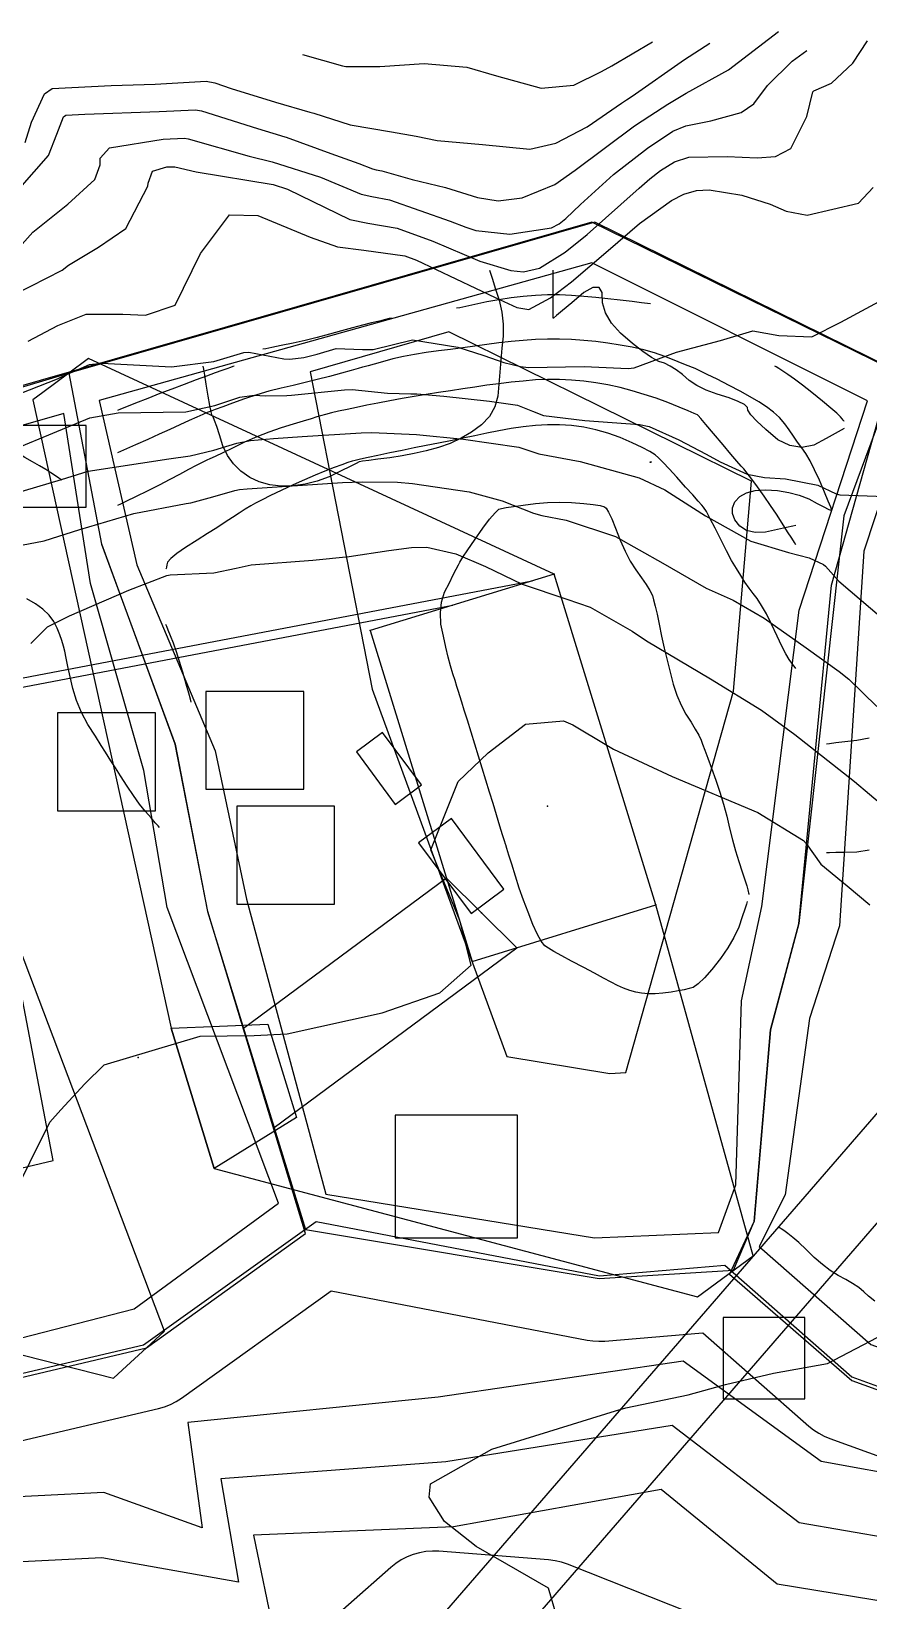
# Model space of a CAD drawing. Header units: feet. Extents: x 1318179 to 1318934, y 422542 to 423299.
# Drawn here: x 1318560.7 to 1318663.4, y 423104.4 to 423296.8 of the extents above; entities that cross this region are included whole.
import ezdxf

# ---------------------------------------------------------------- set-up
doc = ezdxf.new("R2010")
doc.units = ezdxf.units.FT
for name, color, linetype in [('A-BLDG-OTLN', 3, 'CONTINUOUS'), ('C-DRNG-AREA', 150, 'CONTINUOUS'), ('C-LOD', 30, 'CONTINUOUS'), ('C-PROP', 6, 'CONTINUOUS'), ('C-PVMT', 8, 'CONTINUOUS'), ('C-SWM', 92, 'CONTINUOUS'), ('C-TOPO-MAJR', 32, 'CONTINUOUS'), ('C-TOPO-SPOT', 7, 'CONTINUOUS'), ('C-UTIL', 4, 'CONTINUOUS'), ('L-PLNT-TREE', 90, 'CONTINUOUS'), ('V-PROP-LINE', 7, 'CONTINUOUS')]:
    doc.layers.add(name, color=color, linetype=linetype)

msp = doc.modelspace()

# ---------------------------------------------------------------- linework, layer by layer
at = {"layer": 'A-BLDG-OTLN'}
msp.add_lwpolyline([(1318602.29, 423223.34), (1318614.78, 423182.77), (1318637.33, 423189.71), (1318624.85, 423230.28), (1318602.29, 423223.34)], close=True, dxfattribs=at)
at = {"layer": 'C-DRNG-AREA'}
for points in [[(1318658.86, 423228.92), (1318666.36, 423255.42), (1318629.85, 423273.42), (1318565.35, 423254.92), (1318569.35, 423233.92), (1318578.35, 423209.42), (1318582.35, 423188.92), (1318594.35, 423149.92), (1318630.36, 423143.92), (1318646.86, 423144.92), (1318649.36, 423150.92), (1318651.36, 423174.42), (1318654.85, 423187.41), (1318658.86, 423228.92)], [(1318565.36, 423254.92), (1318486.86, 423231.42), (1318516.86, 423129.42), (1318536.85, 423126.42), (1318574.85, 423135.42), (1318594.36, 423149.43), (1318582.36, 423188.92), (1318578.36, 423209.43), (1318569.36, 423233.93), (1318565.36, 423254.92)], [(1318666.86, 423254.92), (1318660.36, 423237.42), (1318654.86, 423187.42), (1318651.36, 423174.42), (1318649.36, 423150.93), (1318646.36, 423144.43), (1318661.36, 423131.43), (1318677.86, 423125.43), (1318697.36, 423127.93), (1318702.36, 423138.92), (1318720.86, 423157.93), (1318739.36, 423173.43), (1318765.86, 423201.43), (1318771.36, 423215.43), (1318730.86, 423223.43), (1318668.86, 423254.43), (1318666.86, 423254.92)]]:
    msp.add_lwpolyline(points, close=True, dxfattribs=at)
at = {"layer": 'C-LOD'}
for points in [[(1318560.93, 423251.65), (1318577.87, 423174.6), (1318583.16, 423157.39), (1318642.44, 423141.65), (1318649.27, 423146.71), (1318637.33, 423189.71), (1318624.85, 423230.28), (1318567.76, 423256.71), (1318565.35, 423254.92), (1318562.14, 423252.54), (1318560.93, 423251.65)], [(1318482.8, 423227.71), (1318497.12, 423166.41), (1318502.2, 423149.14), (1318570.8, 423131.71), (1318571.9, 423132.72), (1318574.85, 423135.42), (1318577.06, 423137.45), (1318539.74, 423235.97), (1318489.07, 423233.45), (1318482.8, 423227.71)]]:
    msp.add_lwpolyline(points, close=True, dxfattribs=at)
at = {"layer": 'C-PROP'}
for points in [[(1318654.91, 423225.85), (1318663.26, 423251.5), (1318629.45, 423268.44), (1318569.06, 423251.57), (1318573.67, 423231.39), (1318583.29, 423208.6), (1318587.13, 423190.4), (1318596.84, 423154.26), (1318629.81, 423148.89), (1318644.99, 423149.56), (1318647.13, 423155.4), (1318647.82, 423177.96), (1318650.32, 423189.53), (1318654.91, 423225.85)], [(1318633.63, 423169.17), (1318646.86, 423215.91), (1318649.05, 423241.66), (1318611.93, 423259.96), (1318594.92, 423255.08), (1318602.51, 423216.17), (1318619.05, 423171.15), (1318631.67, 423169.05), (1318633.63, 423169.17)], [(1318564.71, 423249.96), (1318491.2, 423228.95), (1318519.58, 423133.62), (1318538.34, 423131.2), (1318573.34, 423140.19), (1318591.04, 423153.16), (1318577.38, 423189.41), (1318574.54, 423206.2), (1318567.97, 423229.12), (1318564.71, 423249.96)], [(1318668.45, 423250.18), (1318662.84, 423233.08), (1318659.85, 423187.16), (1318656.16, 423175.8), (1318653.17, 423154.17), (1318650, 423147.85), (1318663.7, 423135.84), (1318678.86, 423130.33), (1318696.74, 423132.89), (1318701.09, 423143.76), (1318717.14, 423161.27), (1318734.51, 423174.62), (1318760.97, 423200.4), (1318766.67, 423213.7), (1318727.2, 423220.02), (1318670.34, 423249.65), (1318668.45, 423250.18)], [(1318547.6, 423241.26), (1318513.07, 423230.92), (1318536.28, 423151.98), (1318563.39, 423158.4), (1318547.6, 423241.26)]]:
    msp.add_lwpolyline(points, close=True, dxfattribs=at)
for points in [[(1318616.92, 423267.54), (1318617.04, 423267.17), (1318617.27, 423266.43), (1318617.63, 423265.33), (1318618.1, 423263.86), (1318618.42, 423262.39), (1318618.59, 423260.91), (1318618.59, 423259.44), (1318618.44, 423257.97), (1318618.31, 423256.5), (1318618.18, 423255.03), (1318618.06, 423253.56), (1318617.95, 423252.08), (1318617.57, 423250.76), (1318616.9, 423249.59), (1318615.95, 423248.56), (1318614.72, 423247.69), (1318613.43, 423246.93), (1318612.08, 423246.3), (1318610.66, 423245.79), (1318609.17, 423245.4), (1318607.69, 423245.07), (1318606.2, 423244.78), (1318604.71, 423244.54), (1318603.23, 423244.35), (1318602.11, 423244.2), (1318601.36, 423244.1), (1318600.97, 423244.04), (1318600.95, 423244.02), (1318600.57, 423243.83), (1318599.83, 423243.46), (1318598.72, 423242.92), (1318597.26, 423242.2), (1318595.79, 423241.66), (1318594.31, 423241.29), (1318592.83, 423241.08), (1318591.35, 423241.05), (1318589.96, 423241.22), (1318588.69, 423241.57), (1318587.51, 423242.12), (1318586.44, 423242.87), (1318585.53, 423243.77), (1318584.79, 423244.81), (1318584.21, 423246), (1318583.8, 423247.34), (1318583.46, 423248.38), (1318583.2, 423249.12), (1318583.02, 423249.55), (1318582.92, 423249.68), (1318582.78, 423250.15), (1318582.61, 423250.95), (1318582.41, 423252.08), (1318582.17, 423253.56), (1318581.99, 423254.66), (1318581.87, 423255.4), (1318581.81, 423255.76)], [(1318660.41, 423248.12), (1318660.04, 423247.92), (1318659.3, 423247.51), (1318658.19, 423246.9), (1318656.7, 423246.09), (1318655.22, 423245.8), (1318653.75, 423246.02), (1318652.28, 423246.75), (1318650.82, 423248), (1318649.72, 423249.02), (1318648.98, 423249.81), (1318648.59, 423250.37), (1318648.57, 423250.7), (1318648.18, 423251.06), (1318647.42, 423251.44), (1318646.3, 423251.86), (1318644.82, 423252.31), (1318643.5, 423252.81), (1318642.36, 423253.39), (1318641.39, 423254.02), (1318640.59, 423254.72), (1318639.82, 423255.3), (1318639.08, 423255.76), (1318638.37, 423256.11), (1318637.68, 423256.34), (1318636.8, 423256.83), (1318635.73, 423257.56), (1318634.46, 423258.55), (1318633, 423259.79), (1318631.9, 423261.03), (1318631.16, 423262.28), (1318630.78, 423263.53), (1318630.75, 423264.78), (1318630.36, 423265.41), (1318629.6, 423265.41), (1318628.48, 423264.78), (1318627, 423263.53), (1318625.89, 423262.59), (1318625.15, 423261.96), (1318624.77, 423261.65), (1318624.77, 423261.65), (1318624.76, 423261.65), (1318624.76, 423261.65), (1318624.74, 423261.65), (1318624.73, 423261.65), (1318624.72, 423262.02), (1318624.71, 423262.75), (1318624.71, 423263.86), (1318624.71, 423265.33), (1318624.71, 423266.43), (1318624.71, 423267.17), (1318624.71, 423267.54)], [(1318636.64, 423243.97), (1318636.63, 423243.98), (1318636.62, 423243.99), (1318636.62, 423244), (1318636.63, 423244.02), (1318636.64, 423244.04), (1318636.65, 423244.05), (1318636.68, 423244.05), (1318636.71, 423244.04), (1318636.76, 423244.02), (1318636.78, 423244), (1318636.78, 423243.99), (1318636.76, 423243.98), (1318636.71, 423243.97), (1318636.68, 423243.96), (1318636.65, 423243.96), (1318636.64, 423243.97)], [(1318654.47, 423236.24), (1318654.1, 423236.15), (1318653.36, 423235.99), (1318652.24, 423235.75), (1318650.76, 423235.43), (1318649.49, 423235.38), (1318648.45, 423235.61), (1318647.62, 423236.13), (1318647.01, 423236.92), (1318646.71, 423237.68), (1318646.71, 423238.41), (1318647.01, 423239.11), (1318647.62, 423239.78), (1318648.45, 423240.25), (1318649.49, 423240.53), (1318650.76, 423240.62), (1318652.24, 423240.51), (1318653.62, 423240.28), (1318654.9, 423239.95), (1318656.06, 423239.5), (1318657.12, 423238.94), (1318657.92, 423238.52), (1318658.45, 423238.24), (1318658.72, 423238.1)], [(1318536.52, 423126.88), (1318574.5, 423135.77), (1318595.66, 423150.89), (1318630.4, 423144.23), (1318645.79, 423145.53), (1318661.36, 423131.84), (1318677.97, 423125.83)], [(1318688.97, 423108.08), (1318654.9, 423113.97), (1318639.32, 423125.91), (1318611.57, 423121.44), (1318583.95, 423119.36), (1318586.12, 423106.68), (1318569.39, 423109.69), (1318537.41, 423108.06), (1318524.15, 423109.38), (1318434.41, 423103.86), (1318404.04, 423092.43), (1318398.61, 423081.71), (1318409.38, 423069.25), (1318428.42, 423073.72)]]:
    msp.add_lwpolyline(points, dxfattribs=at)
at = {"layer": 'C-PVMT'}
for points in [[(1318600.6, 423208.47), (1318605.36, 423202.04), (1318608.58, 423204.42), (1318603.81, 423210.85), (1318600.6, 423208.47)], [(1318612.25, 423200.3), (1318608.23, 423197.33), (1318614.66, 423188.65), (1318618.68, 423191.63), (1318612.25, 423200.3)], [(1318586.77, 423174.58), (1318590.51, 423162.41), (1318620.27, 423184.46), (1318611.63, 423193), (1318586.77, 423174.58)], [(1318583.16, 423157.39), (1318577.87, 423174.6), (1318589.74, 423175.11), (1318593.27, 423163.64), (1318583.16, 423157.39)]]:
    msp.add_lwpolyline(points, close=True, dxfattribs=at)
for points in [[(1318538.34, 423119.09), (1318576.32, 423127.98), (1318577.07, 423128.2), (1318577.8, 423128.48), (1318578.49, 423128.84), (1318579.15, 423129.26), (1318597.52, 423142.39), (1318628.89, 423136.37), (1318629.61, 423136.26), (1318630.34, 423136.23), (1318631.07, 423136.25), (1318643.07, 423137.27), (1318656.08, 423125.83), (1318656.66, 423125.36), (1318657.29, 423124.95), (1318657.95, 423124.6), (1318658.64, 423124.31), (1318675.25, 423118.31)], [(1318692.43, 423082.74), (1318626.5, 423108.88), (1318625.74, 423109.14), (1318624.97, 423109.32), (1318624.17, 423109.42), (1318610.72, 423110.47), (1318609.92, 423110.49), (1318609.12, 423110.43), (1318608.33, 423110.3), (1318607.56, 423110.08), (1318606.81, 423109.79), (1318606.1, 423109.43), (1318605.43, 423108.99), (1318604.8, 423108.49), (1318589.25, 423094.77)]]:
    msp.add_lwpolyline(points, dxfattribs=at)
at = {"layer": 'C-SWM'}
msp.add_lwpolyline([(1318605.35, 423148.92), (1318620.35, 423148.92), (1318620.35, 423163.92), (1318605.35, 423163.92), (1318605.35, 423148.92)], close=True, dxfattribs=at)
at = {"layer": 'C-TOPO-MAJR'}
for points in [[(1318559.31, 423277.58), (1318562.84, 423281.59), (1318563.84, 423284.19), (1318564.67, 423286.32), (1318564.97, 423286.53), (1318567.29, 423286.67), (1318576.4, 423286.99), (1318580.85, 423287.19), (1318581.61, 423287.08), (1318588.48, 423284.88), (1318590.36, 423284.31), (1318591.81, 423283.89), (1318591.98, 423283.84), (1318597.45, 423281.83), (1318600.88, 423280.61), (1318602.56, 423279.94), (1318603, 423279.85), (1318603.72, 423279.71), (1318607.43, 423278.65), (1318611.53, 423277.66), (1318615.46, 423276.45), (1318617.99, 423276.02), (1318620.92, 423276.41), (1318624.92, 423278.05), (1318627.43, 423279.77), (1318634.7, 423285.23), (1318636.57, 423286.47), (1318638.77, 423287.9), (1318641.05, 423289.22), (1318646.24, 423292.09), (1318652.36, 423296.8)], [(1318558.74, 423264.6), (1318564.51, 423267.55), (1318565.27, 423268.15), (1318568.95, 423270.33), (1318572.34, 423272.65), (1318575.01, 423277.84), (1318575.07, 423278.18), (1318575.6, 423279.66), (1318577.36, 423280.18), (1318578.2, 423280.21), (1318578.34, 423280.19), (1318580.95, 423279.58), (1318590.39, 423278.03), (1318592.15, 423277.47), (1318599.77, 423273.76), (1318601.99, 423273.28), (1318605.61, 423272.67), (1318609.97, 423271.08), (1318615.74, 423268.63), (1318619.52, 423267.47), (1318621.07, 423267.32), (1318623.03, 423267.79), (1318626.2, 423269.73), (1318628.88, 423271.91), (1318635.27, 423277.59), (1318636.59, 423278.74), (1318637.88, 423279.73), (1318639.61, 423280.81), (1318641.35, 423281.39), (1318646.08, 423281.48), (1318649.74, 423281.31), (1318651.99, 423281.47), (1318653.87, 423282.43), (1318655.85, 423286.35), (1318656.58, 423289.4), (1318656.7, 423289.5), (1318658.85, 423290.47), (1318661.46, 423292.9), (1318663.27, 423295.64)], [(1318558.97, 423269.97), (1318560.92, 423272.17), (1318565.2, 423275.64), (1318568.5, 423278.65), (1318569.18, 423280.45), (1318569.19, 423281.25), (1318570.31, 423282.54), (1318576.88, 423283.59), (1318579.52, 423283.7), (1318579.97, 423283.64), (1318587.45, 423281.49), (1318590.26, 423280.81), (1318596.21, 423278.93), (1318601.17, 423276.85), (1318602.5, 423276.56), (1318604.67, 423276.16), (1318612.11, 423273.54), (1318614.01, 423272.8), (1318615.23, 423272.41), (1318619.43, 423271.94), (1318624.54, 423272.73), (1318625.47, 423273.22), (1318626.27, 423273.88), (1318628.08, 423275.56), (1318632.13, 423279.24), (1318636.3, 423282.47), (1318639.39, 423284.56), (1318640.98, 423285.23), (1318644.08, 423285.85), (1318647.8, 423286.85), (1318649.33, 423287.94), (1318651, 423290.15), (1318654.02, 423293.15), (1318655.85, 423294.45)], [(1318559.98, 423283.17), (1318560.76, 423285.69), (1318562.35, 423289.14), (1318563.28, 423289.79), (1318570.52, 423290.15), (1318575.93, 423290.34), (1318582.18, 423290.68), (1318583.23, 423290.5), (1318585.23, 423289.8), (1318590.68, 423288.13), (1318594.9, 423286.92), (1318595.38, 423286.76), (1318599.82, 423285.36), (1318604.88, 423284.48), (1318607.92, 423283.94), (1318610.48, 423283.44), (1318616.06, 423282.92), (1318621.88, 423282.38), (1318625.07, 423283.08), (1318628.88, 423285.12), (1318633.1, 423287.99), (1318633.72, 423288.4), (1318634.41, 423288.88), (1318640.82, 423293.37), (1318643.92, 423295.37)], [(1318594, 423293.98), (1318598.89, 423292.57), (1318599.28, 423292.5), (1318603.46, 423292.48), (1318608.9, 423292.86), (1318614.12, 423292.43), (1318617.77, 423291.37), (1318623.25, 423289.85), (1318627.27, 423290.21), (1318630.67, 423291.88), (1318631.91, 423292.6), (1318636.9, 423295.52)], [(1318560.35, 423258.84), (1318563.98, 423260.75), (1318567.46, 423262.12), (1318571.96, 423262.12), (1318574.72, 423262.02), (1318578.36, 423263.24), (1318581.49, 423269.57), (1318585.03, 423274.3), (1318588.49, 423274.22), (1318594.92, 423271.57), (1318598.26, 423270.41), (1318601.49, 423269.99), (1318606.52, 423269.27), (1318607.95, 423268.75), (1318617.6, 423264.18), (1318620.27, 423262.94), (1318621.73, 423262.71), (1318624.39, 423264.13), (1318626.96, 423266.11), (1318631.46, 423269.96), (1318635.31, 423273.25), (1318639.23, 423276.06), (1318640.77, 423276.85), (1318642.3, 423277.31), (1318643.85, 423277.36), (1318647.86, 423276.71), (1318651.35, 423275.63), (1318653.29, 423274.76), (1318655.86, 423274.27), (1318662.17, 423275.73), (1318663.95, 423277.68)], [(1318558.23, 423251.95), (1318563.96, 423254.21), (1318564.5, 423254.48), (1318567.85, 423255.96), (1318569.38, 423256.13), (1318577.9, 423255.69), (1318583.1, 423256.34), (1318586.8, 423257.43), (1318587.4, 423257.47), (1318591.71, 423256.64), (1318592.45, 423256.62), (1318594.13, 423256.81), (1318595.79, 423257.24), (1318598.12, 423257.91), (1318601.36, 423257.8), (1318602.65, 423257.79), (1318607.47, 423258.99), (1318613.03, 423258.07), (1318616.22, 423257.08), (1318618.69, 423256.23), (1318620.71, 423255.71), (1318621.72, 423255.61), (1318628.51, 423255.7), (1318633.91, 423255.46), (1318634.67, 423255.57), (1318639.84, 423257.49), (1318645.25, 423258.89), (1318649.22, 423260.11), (1318652.41, 423259.53), (1318656.45, 423259.35), (1318660.02, 423261.14), (1318666.73, 423264.81)], [(1318636.65, 423263.41), (1318636.28, 423263.45), (1318635.54, 423263.54), (1318634.42, 423263.68), (1318632.94, 423263.86), (1318631.45, 423264.02), (1318629.97, 423264.18), (1318628.48, 423264.31), (1318626.99, 423264.44), (1318625.51, 423264.5), (1318624.02, 423264.5), (1318622.54, 423264.43), (1318621.05, 423264.3), (1318619.57, 423264.12), (1318618.08, 423263.9), (1318616.6, 423263.63), (1318615.11, 423263.32), (1318614, 423263.09), (1318613.26, 423262.93), (1318612.88, 423262.86)], [(1318604.88, 423261.65), (1318604.63, 423261.59), (1318604.15, 423261.47), (1318603.42, 423261.29), (1318602.45, 423261.06), (1318601.36, 423260.78), (1318600.13, 423260.45), (1318598.77, 423260.08), (1318597.29, 423259.67), (1318595.8, 423259.28), (1318594.32, 423258.92), (1318592.83, 423258.59), (1318591.35, 423258.28), (1318590.23, 423258.06), (1318589.49, 423257.9), (1318589.12, 423257.83)], [(1318658.91, 423238.1), (1318658.76, 423238.47), (1318658.45, 423239.21), (1318657.99, 423240.31), (1318657.38, 423241.78), (1318656.79, 423243.06), (1318656.24, 423244.14), (1318655.71, 423245.04), (1318655.22, 423245.73), (1318654.71, 423246.45), (1318654.19, 423247.18), (1318653.66, 423247.94), (1318653.12, 423248.71), (1318652.48, 423249.45), (1318651.73, 423250.13), (1318650.89, 423250.78), (1318649.95, 423251.38), (1318648.87, 423252.02), (1318647.65, 423252.7), (1318646.3, 423253.41), (1318644.82, 423254.16), (1318643.63, 423254.75), (1318642.72, 423255.19), (1318642.12, 423255.46), (1318641.8, 423255.58), (1318641.27, 423255.79), (1318640.53, 423256.09), (1318639.57, 423256.48), (1318638.4, 423256.96), (1318637.15, 423257.39), (1318635.83, 423257.76), (1318634.42, 423258.08), (1318632.94, 423258.35), (1318631.45, 423258.58), (1318629.97, 423258.77), (1318628.48, 423258.92), (1318626.99, 423259.04), (1318625.51, 423259.09), (1318624.02, 423259.09), (1318622.54, 423259.03), (1318621.05, 423258.91), (1318619.57, 423258.77), (1318618.08, 423258.61), (1318616.6, 423258.42), (1318615.11, 423258.22), (1318613.63, 423258.01), (1318612.14, 423257.82), (1318610.66, 423257.63), (1318609.17, 423257.44), (1318607.74, 423257.21), (1318606.37, 423256.94), (1318605.05, 423256.64), (1318603.79, 423256.29), (1318602.79, 423256.01), (1318602.05, 423255.81), (1318601.56, 423255.67), (1318601.34, 423255.62), (1318600.8, 423255.47), (1318599.94, 423255.23), (1318598.77, 423254.91), (1318597.29, 423254.5), (1318595.8, 423254.11), (1318594.32, 423253.74), (1318592.83, 423253.39), (1318591.35, 423253.07), (1318589.86, 423252.69), (1318588.38, 423252.25), (1318586.89, 423251.76), (1318585.41, 423251.21), (1318584.2, 423250.77), (1318583.29, 423250.43), (1318582.66, 423250.2), (1318582.31, 423250.07), (1318581.77, 423249.84), (1318581.03, 423249.52), (1318580.09, 423249.09), (1318578.95, 423248.57), (1318577.72, 423248.01), (1318576.41, 423247.41), (1318575.01, 423246.78), (1318573.52, 423246.12), (1318572.41, 423245.62), (1318571.67, 423245.29), (1318571.29, 423245.13)], [(1318585.59, 423255.76), (1318585.44, 423255.71), (1318585.14, 423255.6), (1318584.69, 423255.44), (1318584.08, 423255.23), (1318583.26, 423254.93), (1318582.21, 423254.54), (1318580.95, 423254.07), (1318579.46, 423253.52), (1318577.98, 423252.96), (1318576.49, 423252.39), (1318575.01, 423251.81), (1318573.52, 423251.22), (1318572.41, 423250.78), (1318571.67, 423250.49), (1318571.29, 423250.34)], [(1318660.41, 423248.99), (1318660.37, 423249.04), (1318660.28, 423249.15), (1318660.15, 423249.32), (1318659.98, 423249.54), (1318659.52, 423249.98), (1318658.78, 423250.62), (1318657.75, 423251.47), (1318656.44, 423252.54), (1318655.3, 423253.44), (1318654.32, 423254.17), (1318653.52, 423254.74), (1318652.88, 423255.15), (1318652.41, 423255.46), (1318652.09, 423255.66), (1318651.93, 423255.76)], [(1318654.47, 423233.87), (1318654.31, 423234.14), (1318653.98, 423234.67), (1318653.48, 423235.46), (1318652.82, 423236.52), (1318652.12, 423237.6), (1318651.38, 423238.7), (1318650.6, 423239.83), (1318649.77, 423240.98), (1318649.08, 423241.92), (1318648.52, 423242.66), (1318648.09, 423243.19), (1318647.79, 423243.51), (1318647.27, 423244.1), (1318646.53, 423244.97), (1318645.56, 423246.11), (1318644.37, 423247.52), (1318643.46, 423248.6), (1318642.84, 423249.33), (1318642.49, 423249.73), (1318642.42, 423249.79), (1318642.01, 423249.97), (1318641.27, 423250.29), (1318640.19, 423250.73), (1318638.77, 423251.29), (1318637.34, 423251.82), (1318635.89, 423252.3), (1318634.42, 423252.74), (1318632.94, 423253.13), (1318631.45, 423253.46), (1318629.97, 423253.73), (1318628.48, 423253.92), (1318626.99, 423254.06), (1318625.51, 423254.13), (1318624.02, 423254.13), (1318622.54, 423254.07), (1318621.05, 423253.94), (1318619.57, 423253.79), (1318618.08, 423253.61), (1318616.6, 423253.42), (1318615.11, 423253.2), (1318613.63, 423252.97), (1318612.14, 423252.75), (1318610.66, 423252.53), (1318609.17, 423252.3), (1318607.69, 423252.06), (1318606.2, 423251.8), (1318604.71, 423251.53), (1318603.23, 423251.24), (1318601.86, 423250.97), (1318600.6, 423250.71), (1318599.45, 423250.46), (1318598.42, 423250.23), (1318597.54, 423250.02), (1318596.79, 423249.83), (1318596.2, 423249.67), (1318595.74, 423249.53), (1318595.03, 423249.32), (1318594.06, 423249.02), (1318592.83, 423248.65), (1318591.35, 423248.2), (1318589.86, 423247.69), (1318588.38, 423247.1), (1318586.89, 423246.44), (1318585.41, 423245.72), (1318584.2, 423245.14), (1318583.27, 423244.69), (1318582.62, 423244.39), (1318582.25, 423244.23), (1318581.7, 423243.96), (1318580.95, 423243.58), (1318580.02, 423243.09), (1318578.91, 423242.49), (1318577.7, 423241.85), (1318576.4, 423241.19), (1318575.01, 423240.49), (1318573.52, 423239.76), (1318572.41, 423239.21), (1318571.67, 423238.85), (1318571.29, 423238.66)], [(1318558.84, 423245.67), (1318567.91, 423249.44), (1318571.36, 423250.02), (1318579.66, 423250.18), (1318583.22, 423250.94), (1318586.28, 423251.95), (1318588.04, 423252.19), (1318589.46, 423252.13), (1318592.05, 423252.15), (1318592.65, 423252.19), (1318599.12, 423252.87), (1318600.09, 423252.9), (1318604.42, 423252.45), (1318607.29, 423252.38), (1318608, 423252.38), (1318611.32, 423252.07), (1318616.91, 423251.47), (1318620.37, 423250.99), (1318622.21, 423250.23), (1318623.53, 423249.7), (1318628.61, 423249.11), (1318635.31, 423248.63), (1318636.51, 423248.36), (1318640.13, 423246.75), (1318643.47, 423244.99), (1318645.21, 423244.03), (1318648.52, 423242.52), (1318650.66, 423242.12), (1318653.23, 423241.95), (1318657.2, 423241.19), (1318659.45, 423240.13), (1318659.89, 423239.98), (1318667.7, 423239.7)], [(1318564.5, 423241.78), (1318564.36, 423241.87), (1318564.09, 423242.05), (1318563.68, 423242.33), (1318563.13, 423242.69), (1318562.49, 423243.1), (1318561.74, 423243.54), (1318560.89, 423244.03), (1318559.95, 423244.56), (1318558.94, 423245.18), (1318557.87, 423245.91), (1318556.73, 423246.75), (1318555.54, 423247.68), (1318554.64, 423248.38), (1318554.05, 423248.85), (1318553.75, 423249.08)], [(1318654.47, 423218.69), (1318654.39, 423218.8), (1318654.23, 423219.02), (1318653.99, 423219.35), (1318653.67, 423219.79), (1318653.26, 423220.48), (1318652.77, 423221.44), (1318652.18, 423222.65), (1318651.5, 423224.12), (1318650.87, 423225.38), (1318650.29, 423226.43), (1318649.75, 423227.26), (1318649.26, 423227.88), (1318648.76, 423228.56), (1318648.25, 423229.3), (1318647.73, 423230.09), (1318647.19, 423230.94), (1318646.61, 423231.95), (1318645.98, 423233.11), (1318645.31, 423234.42), (1318644.6, 423235.9), (1318644, 423237.06), (1318643.53, 423237.93), (1318643.18, 423238.48), (1318642.94, 423238.74), (1318642.49, 423239.23), (1318641.84, 423239.97), (1318640.96, 423240.94), (1318639.88, 423242.16), (1318638.96, 423243.16), (1318638.22, 423243.95), (1318637.65, 423244.52), (1318637.25, 423244.88), (1318636.58, 423245.3), (1318635.64, 423245.8), (1318634.42, 423246.37), (1318632.94, 423247.01), (1318631.45, 423247.54), (1318629.97, 423247.96), (1318628.48, 423248.27), (1318626.99, 423248.47), (1318625.51, 423248.57), (1318624.02, 423248.58), (1318622.54, 423248.5), (1318621.05, 423248.32), (1318619.57, 423248.1), (1318618.08, 423247.85), (1318616.6, 423247.56), (1318615.11, 423247.23), (1318613.63, 423246.92), (1318612.14, 423246.61), (1318610.66, 423246.32), (1318609.17, 423246.03), (1318607.69, 423245.74), (1318606.2, 423245.44), (1318604.71, 423245.13), (1318603.23, 423244.82), (1318602.02, 423244.56), (1318601.1, 423244.36), (1318600.45, 423244.21), (1318600.08, 423244.12), (1318599.53, 423243.95), (1318598.79, 423243.68), (1318597.86, 423243.33), (1318596.74, 423242.89), (1318595.53, 423242.39), (1318594.23, 423241.82), (1318592.83, 423241.2), (1318591.35, 423240.51), (1318590.08, 423239.91), (1318589.04, 423239.39), (1318588.22, 423238.96), (1318587.63, 423238.62), (1318586.96, 423238.21), (1318586.21, 423237.75), (1318585.4, 423237.22), (1318584.51, 423236.63), (1318583.49, 423235.96), (1318582.34, 423235.23), (1318581.06, 423234.42), (1318579.65, 423233.54), (1318578.57, 423232.79), (1318577.83, 423232.19), (1318577.42, 423231.72), (1318577.35, 423231.39), (1318577.29, 423231.14), (1318577.25, 423230.97), (1318577.24, 423230.89)], [(1318558.36, 423240.07), (1318564.45, 423241.88), (1318567.7, 423242.89), (1318577.6, 423244.42), (1318580.21, 423244.75), (1318583.1, 423245.47), (1318585.92, 423246.33), (1318587.6, 423246.64), (1318590.41, 423246.89), (1318593.96, 423247.14), (1318601.2, 423247.57), (1318602.49, 423247.61), (1318607.96, 423247.4), (1318613.74, 423246.8), (1318620.51, 423245.85), (1318621.39, 423245.55), (1318622.96, 423245), (1318628.03, 423244.08), (1318635.29, 423242.07), (1318638.41, 423240.58), (1318638.98, 423240.25), (1318643.4, 423237.42), (1318648.96, 423234.29), (1318653.6, 423232.93), (1318656.14, 423232.27), (1318657.89, 423231.45), (1318658.14, 423231.23), (1318659.74, 423229.42), (1318665.04, 423224.9)], [(1318558.66, 423233.66), (1318562.3, 423234.36), (1318566.68, 423235.73), (1318573.32, 423237.71), (1318579.72, 423238.91), (1318580.3, 423239.02), (1318582.99, 423239.74), (1318585.68, 423240.53), (1318586.25, 423240.64), (1318587.2, 423240.73), (1318598.88, 423241.51), (1318601.29, 423241.59), (1318605.63, 423241.52), (1318607.46, 423241.39), (1318614.44, 423240.34), (1318618.48, 423239.27), (1318622.32, 423237.75), (1318623.32, 423237.46), (1318626.3, 423236.9), (1318632.39, 423234.86), (1318638.16, 423231.6), (1318643.5, 423228.56), (1318646.78, 423227.06), (1318650.6, 423224.86), (1318655.77, 423221.25), (1318659.8, 423218.34), (1318661, 423217.38), (1318664.42, 423214.05)], [(1318648.53, 423190.13), (1318648.43, 423189.82), (1318648.22, 423189.2), (1318647.9, 423188.26), (1318647.48, 423187), (1318646.9, 423185.73), (1318646.16, 423184.44), (1318645.26, 423183.13), (1318644.19, 423181.79), (1318643.27, 423180.76), (1318642.5, 423180.02), (1318641.89, 423179.59), (1318641.42, 423179.45), (1318640.81, 423179.31), (1318640.07, 423179.17), (1318639.19, 423179.02), (1318638.17, 423178.88), (1318637.23, 423178.8), (1318636.36, 423178.8), (1318635.57, 423178.88), (1318634.85, 423179.02), (1318634.12, 423179.23), (1318633.37, 423179.51), (1318632.62, 423179.85), (1318631.85, 423180.25), (1318630.91, 423180.75), (1318629.78, 423181.35), (1318628.48, 423182.04), (1318626.99, 423182.82), (1318625.78, 423183.48), (1318624.82, 423184.02), (1318624.14, 423184.42), (1318623.72, 423184.71), (1318623.26, 423185.28), (1318622.76, 423186.16), (1318622.22, 423187.33), (1318621.64, 423188.81), (1318621.09, 423190.28), (1318620.57, 423191.75), (1318620.09, 423193.22), (1318619.64, 423194.69), (1318619.29, 423195.82), (1318619.05, 423196.61), (1318618.91, 423197.06), (1318618.87, 423197.17), (1318618.74, 423197.59), (1318618.52, 423198.32), (1318618.2, 423199.37), (1318617.78, 423200.74), (1318617.35, 423202.13), (1318616.91, 423203.55), (1318616.47, 423204.99), (1318616.01, 423206.46), (1318615.56, 423207.94), (1318615.11, 423209.41), (1318614.66, 423210.88), (1318614.2, 423212.35), (1318613.82, 423213.58), (1318613.52, 423214.58), (1318613.28, 423215.34), (1318613.12, 423215.86), (1318612.93, 423216.48), (1318612.7, 423217.22), (1318612.44, 423218.06), (1318612.15, 423219.02), (1318611.86, 423220.1), (1318611.56, 423221.31), (1318611.27, 423222.65), (1318610.97, 423224.12), (1318610.89, 423225.52), (1318611.04, 423226.83), (1318611.41, 423228.06), (1318612, 423229.21), (1318612.48, 423230.16), (1318612.85, 423230.89), (1318613.12, 423231.42), (1318613.28, 423231.74), (1318613.65, 423232.35), (1318614.25, 423233.24), (1318615.06, 423234.42), (1318616.09, 423235.9), (1318616.93, 423237.02), (1318617.6, 423237.8), (1318618.08, 423238.23), (1318618.38, 423238.32), (1318618.97, 423238.43), (1318619.86, 423238.57), (1318621.05, 423238.74), (1318622.54, 423238.93), (1318624.02, 423239.05), (1318625.51, 423239.09), (1318626.99, 423239.06), (1318628.48, 423238.94), (1318629.65, 423238.81), (1318630.49, 423238.67), (1318631.02, 423238.52), (1318631.23, 423238.35), (1318631.53, 423237.86), (1318631.92, 423237.04), (1318632.39, 423235.9), (1318632.94, 423234.42), (1318633.54, 423233.08), (1318634.18, 423231.87), (1318634.85, 423230.79), (1318635.57, 423229.83), (1318636.15, 423228.99), (1318636.59, 423228.25), (1318636.89, 423227.63), (1318637.05, 423227.11), (1318637.25, 423226.35), (1318637.48, 423225.36), (1318637.73, 423224.12), (1318638.02, 423222.65), (1318638.34, 423221.18), (1318638.69, 423219.71), (1318639.06, 423218.24), (1318639.46, 423216.77), (1318639.91, 423215.42), (1318640.43, 423214.2), (1318641.01, 423213.1), (1318641.64, 423212.12), (1318642.16, 423211.27), (1318642.57, 423210.53), (1318642.87, 423209.92), (1318643.05, 423209.42), (1318643.33, 423208.68), (1318643.69, 423207.69), (1318644.15, 423206.46), (1318644.69, 423204.99), (1318645.18, 423203.52), (1318645.62, 423202.05), (1318646.01, 423200.58), (1318646.35, 423199.11), (1318646.71, 423197.69), (1318647.09, 423196.33), (1318647.48, 423195.03), (1318647.9, 423193.78), (1318648.23, 423192.79), (1318648.46, 423192.05), (1318648.6, 423191.57), (1318648.65, 423191.35), (1318648.69, 423191.18), (1318648.71, 423191.07), (1318648.72, 423191.01)], [(1318560.68, 423221.78), (1318562.73, 423223.81), (1318565.41, 423225.14), (1318572.7, 423228.29), (1318577.33, 423230.09), (1318577.75, 423230.16), (1318583.1, 423230.42), (1318585.85, 423231.01), (1318587.68, 423231.41), (1318595.27, 423231.99), (1318599.7, 423232.41), (1318604.56, 423233.18), (1318607.34, 423233.54), (1318609.25, 423233.56), (1318612.8, 423232.77), (1318616.44, 423231.2), (1318620.93, 423229.05), (1318626.39, 423227.2), (1318629.26, 423226.23), (1318634.43, 423223.28), (1318636.19, 423222.1), (1318644.02, 423217.45), (1318650.26, 423213.57), (1318654.38, 423210.61), (1318661.68, 423204.86), (1318665.37, 423201.73)], [(1318576.44, 423199.2), (1318576.27, 423199.4), (1318575.92, 423199.79), (1318575.41, 423200.38), (1318574.72, 423201.17), (1318574, 423202.08), (1318573.25, 423203.11), (1318572.48, 423204.26), (1318571.67, 423205.52), (1318571.04, 423206.52), (1318570.57, 423207.25), (1318570.28, 423207.71), (1318570.15, 423207.91), (1318569.82, 423208.42), (1318569.3, 423209.24), (1318568.58, 423210.39), (1318567.66, 423211.85), (1318566.9, 423213.31), (1318566.28, 423214.77), (1318565.81, 423216.23), (1318565.49, 423217.69), (1318565.22, 423218.94), (1318565, 423219.98), (1318564.82, 423220.81), (1318564.69, 423221.44), (1318564.49, 423222.11), (1318564.22, 423222.84), (1318563.89, 423223.63), (1318563.48, 423224.46), (1318562.91, 423225.24), (1318562.16, 423225.96), (1318561.24, 423226.63), (1318560.16, 423227.24)], [(1318580.33, 423214.56), (1318580.23, 423214.93), (1318580.03, 423215.66), (1318579.72, 423216.77), (1318579.31, 423218.24), (1318578.91, 423219.57), (1318578.52, 423220.76), (1318578.15, 423221.81), (1318577.78, 423222.71), (1318577.51, 423223.39), (1318577.33, 423223.85), (1318577.24, 423224.08)], [(1318558.09, 423153.2), (1318563.02, 423163.09), (1318564.36, 423164.61), (1318567.31, 423167.76), (1318569.68, 423170.12), (1318581.45, 423173.61), (1318588.06, 423173.7), (1318592.09, 423173.91), (1318603.75, 423176.48), (1318610.81, 423178.93), (1318614.68, 423182.34), (1318613.28, 423187.82), (1318609.72, 423196.45), (1318613.08, 423204.85), (1318616.77, 423208.35), (1318621.32, 423211.86), (1318625.98, 423212.29), (1318627.13, 423211.78), (1318631.29, 423209.29), (1318632.12, 423208.81), (1318639.3, 423205.46), (1318649.82, 423201.05), (1318655.44, 423197.6), (1318655.77, 423197.23), (1318657.57, 423194.69), (1318660.77, 423192.06), (1318663.56, 423189.73)], [(1318663.47, 423210.16), (1318661.98, 423209.88), (1318660.49, 423209.7), (1318659.38, 423209.57), (1318658.63, 423209.48), (1318658.26, 423209.44)], [(1318663.47, 423196.42), (1318661.98, 423196.19), (1318660.49, 423196.15), (1318659.38, 423196.12), (1318658.63, 423196.1), (1318658.26, 423196.09)], [(1318664.17, 423141.12), (1318663.39, 423141.73), (1318662.84, 423142.27), (1318662.2, 423142.8), (1318661.45, 423143.31), (1318660.61, 423143.8), (1318659.67, 423144.28), (1318658.71, 423144.88), (1318657.74, 423145.62), (1318656.75, 423146.48), (1318655.75, 423147.48), (1318654.87, 423148.31), (1318654.13, 423148.96), (1318653.51, 423149.45), (1318653.03, 423149.78), (1318652.67, 423150.02), (1318652.43, 423150.18), (1318652.31, 423150.26)], [(1318625.17, 423102.43), (1318624.17, 423105.97), (1318615.28, 423111.04), (1318611.39, 423114.11), (1318609.52, 423117.1), (1318609.69, 423118.76), (1318617.21, 423123), (1318632.35, 423127.7), (1318633.63, 423128.04), (1318641.3, 423129.65), (1318645.88, 423130.94), (1318651.76, 423132.33), (1318658.36, 423133.5), (1318665.33, 423137.12)]]:
    msp.add_lwpolyline(points, dxfattribs=at)
at = {"layer": 'C-TOPO-SPOT'}
for p in [(1318624.85, 423230.28), (1318602.29, 423223.34), (1318624.03, 423201.81), (1318615.95, 423188.73), (1318637.33, 423189.71), (1318614.78, 423182.77), (1318573.85, 423171), (1318588.64, 423168.49)]:
    msp.add_point(p, dxfattribs=at)
at = {"layer": 'C-UTIL'}
for points in [[(1318231.93, 423155.12), (1318622.14, 423229.45)], [(1318232.14, 423154.03), (1318612.44, 423226.46)], [(1318437.47, 422902.25), (1318669.64, 423170.15)], [(1318444.14, 422896.47), (1318676.31, 423164.37)], [(1318692.79, 423115.11), (1318657.6, 423121.5), (1318640.68, 423133.8), (1318610.63, 423129.38), (1318579.94, 423126.28), (1318581.69, 423113.34), (1318569.61, 423117.69), (1318537.36, 423116.06), (1318523.82, 423117.37), (1318433.29, 423111.78), (1318399.83, 423099.23), (1318390.82, 423079.91), (1318407.31, 423061.53), (1318430.25, 423065.93)], [(1318685.15, 423101.05), (1318652.19, 423106.44), (1318637.97, 423118.03), (1318612.51, 423113.49), (1318587.96, 423112.44), (1318590.54, 423100.01), (1318569.16, 423101.69), (1318537.47, 423100.06), (1318524.47, 423101.39), (1318435.53, 423095.93), (1318408.25, 423085.62), (1318406.41, 423083.51), (1318411.45, 423076.98), (1318426.59, 423081.51)]]:
    msp.add_lwpolyline(points, dxfattribs=at)
at = {"layer": 'L-PLNT-TREE'}
for points in [[(1318557.44, 423238.49), (1318567.44, 423238.49), (1318567.44, 423248.49), (1318557.44, 423248.49), (1318557.44, 423238.49)], [(1318582.14, 423203.89), (1318594.14, 423203.89), (1318594.14, 423215.89), (1318582.14, 423215.89), (1318582.14, 423203.89)], [(1318563.95, 423201.25), (1318575.95, 423201.25), (1318575.95, 423213.25), (1318563.95, 423213.25), (1318563.95, 423201.25)], [(1318585.92, 423189.81), (1318597.92, 423189.81), (1318597.92, 423201.81), (1318585.92, 423201.81), (1318585.92, 423189.81)], [(1318645.58, 423129.15), (1318655.58, 423129.15), (1318655.58, 423139.15), (1318645.58, 423139.15), (1318645.58, 423129.15)]]:
    msp.add_lwpolyline(points, close=True, dxfattribs=at)
at = {"layer": 'V-PROP-LINE'}
for points in [[(1318205.86, 423151.87), (1318906.18, 422568.21), (1318846.87, 423199.56), (1318846.82, 423200.09), (1318730.64, 423223.81), (1318629.46, 423273.42), (1318205.86, 423151.87)], [(1318658.86, 423228.92), (1318666.36, 423255.42), (1318629.85, 423273.42), (1318565.35, 423254.92), (1318569.35, 423233.92), (1318578.35, 423209.42), (1318582.35, 423188.92), (1318594.35, 423149.92), (1318630.36, 423143.92), (1318646.86, 423144.92), (1318649.36, 423150.92), (1318651.36, 423174.42), (1318654.85, 423187.41), (1318658.86, 423228.92)], [(1318565.36, 423254.92), (1318486.86, 423231.42), (1318516.86, 423129.42), (1318536.85, 423126.42), (1318574.85, 423135.42), (1318594.36, 423149.43), (1318582.36, 423188.92), (1318578.36, 423209.43), (1318569.36, 423233.93), (1318565.36, 423254.92)], [(1318666.86, 423254.92), (1318660.36, 423237.42), (1318654.86, 423187.42), (1318651.36, 423174.42), (1318649.36, 423150.93), (1318646.36, 423144.43), (1318661.36, 423131.43), (1318677.86, 423125.43), (1318697.36, 423127.93), (1318702.36, 423138.92), (1318720.86, 423157.93), (1318739.36, 423173.43), (1318765.86, 423201.43), (1318771.36, 423215.43), (1318730.86, 423223.43), (1318668.86, 423254.43), (1318666.86, 423254.92)]]:
    msp.add_lwpolyline(points, close=True, dxfattribs=at)

doc.saveas('drawing.dxf')
